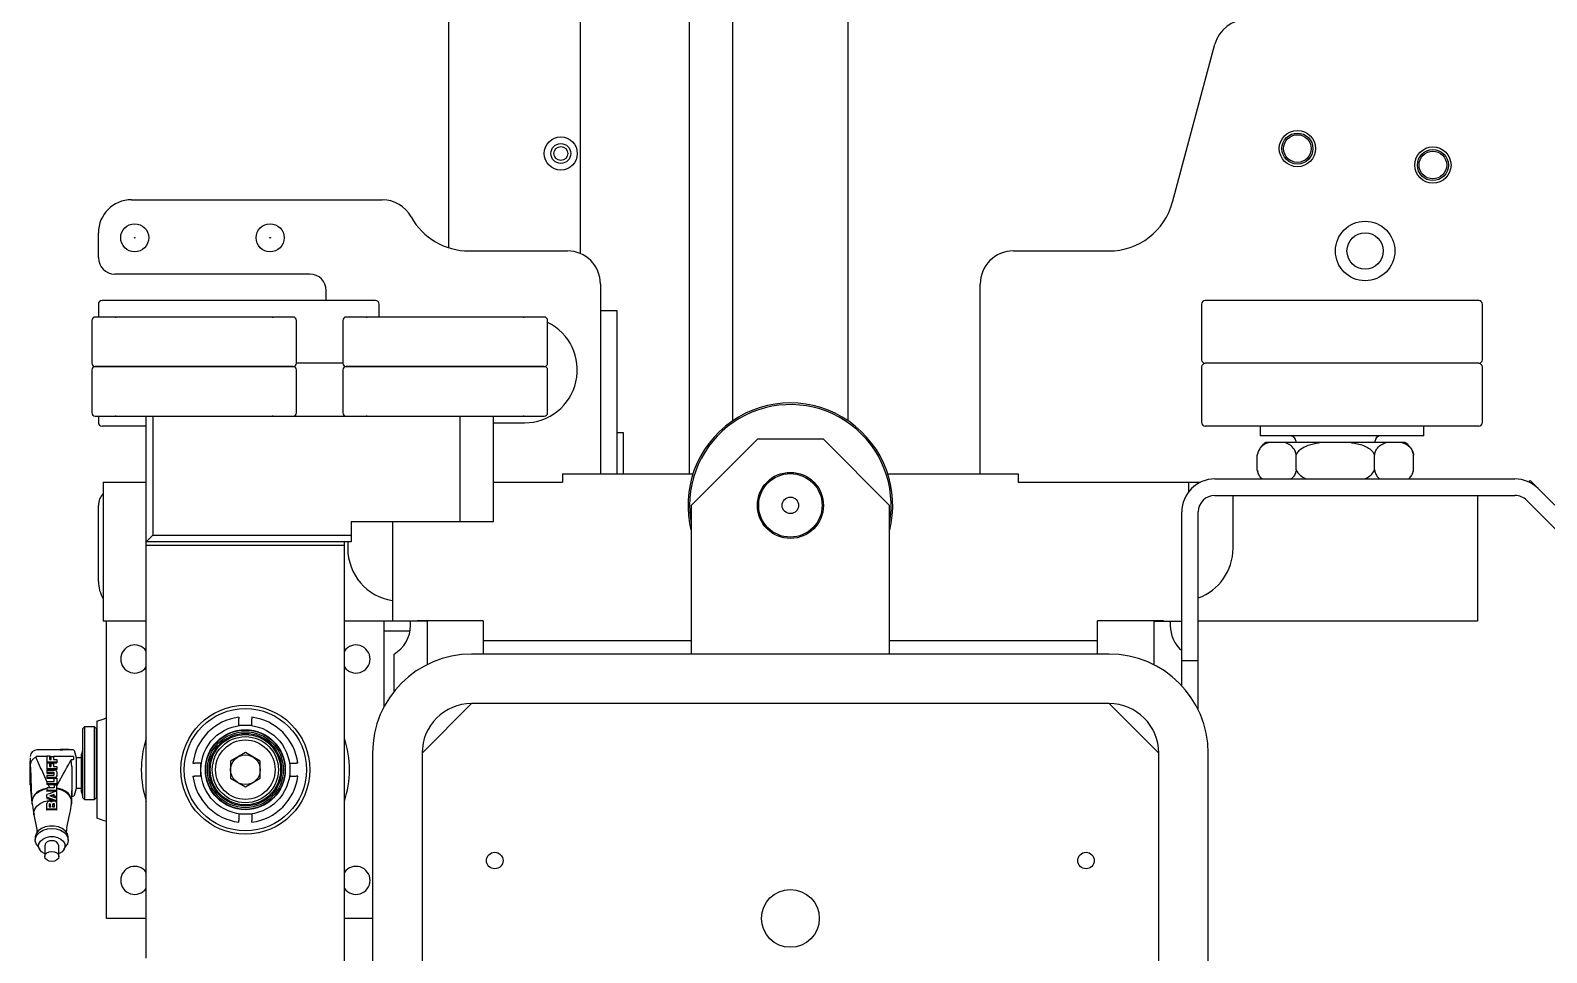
# Model space of a CAD drawing. Header units: inches. Extents: x -347369 to -260369, y 119522 to 149869.
# Drawn here: x -282135.3 to -281676.2, y 137785.3 to 138064.4 of the extents above; entities that cross this region are included whole.
import ezdxf

# ---------------------------------------------------------------- set-up
doc = ezdxf.new("R2010")
doc.units = ezdxf.units.IN
doc.header["$LTSCALE"] = 300
doc.layers.add('MACCHINA', color=40, linetype='Continuous')
doc.layers.add('QUOTE', color=7, linetype='Continuous')

# ---------------------------------------------------------------- blocks, each defined once
blk = doc.blocks.new('A$C27be3406')
at = {"layer": 'MACCHINA'}
for p, q in [((321.5, -51.97), (321.5, -1001.02)), ((361.5, -1002.83), (361.5, -133.73)), ((394.5, -1069.5), (394.5, -180.29)), ((407.5, -194.07), (407.5, -1053.41)), ((442.5, -1053.41), (442.5, -223.34)), ((540.72, -987.18), (553.51, -939.41)), ((225.5, -986.5), (301.43, -986.5)), ((215.5, -1004), (215.5, -996.5)), ((327.69, -1002), (357.5, -1002)), ((492.5, -1002), (521.4, -1002)), ((279.5, -1009), (220.5, -1009)), ((284.5, -1017), (284.5, -1014)), ((367.5, -1012), (367.5, -1069.5)), ((482.5, -1069.5), (482.5, -1012)), ((215.5, -1018.1), (215.5, -1022)), ((299.4, -1017), (216.6, -1017)), ((300.5, -1022), (300.5, -1018.1)), ((549.5, -1018.1), (549.5, -1034.9)), ((633.4, -1017), (550.6, -1017)), ((634.5, -1034.9), (634.5, -1018.1)), ((213.5, -1023), (213.5, -1036)), ((220.65, -1022.1), (220.65, -1022.2)), ((268.35, -1022.2), (268.35, -1022.1)), ((275.5, -1036), (275.5, -1023)), ((289.5, -1023), (289.5, -1036)), ((296.65, -1022.1), (296.65, -1022.2)), ((344.35, -1022.2), (344.35, -1022.1)), ((351.5, -1036), (351.5, -1023)), ((367.5, -1020), (372.5, -1020)), ((372.5, -1020), (372.5, -1069.5)), ((220.65, -1036.8), (220.65, -1036.9)), ((220.65, -1037.1), (220.65, -1037.2)), ((268.35, -1036.9), (268.35, -1036.8)), ((268.35, -1037.2), (268.35, -1037.1)), ((289.5, -1036), (275.5, -1036)), ((296.65, -1036.8), (296.65, -1036.9)), ((296.65, -1037.1), (296.65, -1037.2)), ((344.35, -1036.9), (344.35, -1036.8)), ((344.35, -1037.2), (344.35, -1037.1)), ((549.5, -1037.1), (549.5, -1053.9)), ((633.4, -1036), (550.6, -1036)), ((634.5, -1053.9), (634.5, -1037.1)), ((213.5, -1038), (213.5, -1051)), ((275.5, -1051), (275.5, -1038)), ((289.5, -1038), (289.5, -1051)), ((351.5, -1051), (351.5, -1038)), ((215.5, -1052), (215.5, -1053.9)), ((230, -1055), (216.6, -1055)), ((220.65, -1051.8), (220.65, -1051.9)), ((230, -1216), (230, -1052)), ((230, -1052), (325, -1052)), ((232, -1052), (232, -1088)), ((268.35, -1051.9), (268.35, -1051.8)), ((296.65, -1051.8), (296.65, -1051.9)), ((325, -1084), (325, -1052)), ((335, -1052), (335, -1084)), ((335, -1054), (344.5, -1054)), ((344.35, -1051.9), (344.35, -1051.8)), ((633.4, -1055), (550.6, -1055)), ((567.25, -1055), (567.25, -1058)), ((616.75, -1058), (616.75, -1055)), ((374.5, -1057), (372.5, -1057)), ((374.5, -1069.5), (374.5, -1057)), ((415, -1059), (395, -1079)), ((435, -1059), (415, -1059)), ((455, -1079), (435, -1059)), ((616.75, -1058), (567.25, -1058)), ((611.05, -1060), (568.95, -1060)), ((578, -1059.5), (578, -1059.77)), ((602, -1059.77), (602, -1059.5)), ((566.33, -1068.24), (566.33, -1063.76)), ((578.16, -1068.24), (578.16, -1063.76)), ((601.84, -1068.24), (601.84, -1063.76)), ((613.67, -1068.24), (613.67, -1063.76)), ((356, -1069.5), (356, -1072)), ((356, -1069.5), (395.49, -1069.5)), ((454.51, -1069.5), (494, -1069.5)), ((494, -1069.5), (494, -1072)), ((217, -1072), (217, -1114)), ((217, -1072), (230, -1072)), ((335, -1072), (356, -1072)), ((494, -1072), (549.14, -1072)), ((545.5, -1072), (545.5, -1075)), ((553.5, -1071), (644.36, -1071)), ((648.57, -1071.93), (649, -1071.5)), ((649, -1071.5), (691.43, -1113.93)), ((553.5, -1076), (644.36, -1076)), ((559, -1092), (559, -1076)), ((633, -1076), (633, -1114)), ((647.89, -1077.46), (687.89, -1117.46)), ((215.5, -1102), (215.5, -1079)), ((395, -1079), (395, -1124)), ((455, -1124), (455, -1079)), ((543.5, -1133.6), (543.5, -1081)), ((548.5, -1140.92), (548.5, -1081)), ((335, -1084), (292, -1084)), ((292, -1084), (292, -1090)), ((304.5, -1084), (304.5, -1114)), ((232, -1088), (230, -1090)), ((292, -1090), (230, -1090)), ((230, -1091), (290, -1091)), ((232, -1088), (292, -1088)), ((290, -1239), (290, -1090)), ((291, -1090), (291, -1092)), ((230, -1114), (217, -1114)), ((218, -1204), (218, -1114)), ((315, -1114), (290, -1114)), ((302, -1139.94), (302, -1114)), ((310, -1115.34), (310, -1114)), ((332, -1113.9), (312, -1113.9)), ((312, -1113.9), (312, -1114)), ((315, -1114), (315, -1127.21)), ((332, -1113.9), (332, -1124)), ((538, -1113.9), (518, -1113.9)), ((518, -1124), (518, -1113.9)), ((535, -1114), (543.5, -1114)), ((535, -1114), (535, -1127.21)), ((538, -1113.9), (538, -1114)), ((540, -1114), (540, -1115.34)), ((633, -1114), (548.5, -1114)), ((302, -1117), (309.86, -1117)), ((395, -1120), (332, -1120)), ((518, -1120), (455, -1120)), ((305, -1135.35), (305, -1124)), ((521.5, -1124), (328.5, -1124)), ((548.5, -1126), (543.5, -1126)), ((328.5, -1139), (313.5, -1154)), ((521.5, -1139), (328.5, -1139)), ((536.5, -1154), (521.5, -1139)), ((211.3, -1146), (210.8, -1146.5)), ((210.8, -1167.5), (210.8, -1146.5)), ((214.3, -1146), (211.3, -1146)), ((211.3, -1146), (211.3, -1168)), ((214.8, -1146.5), (214.3, -1146)), ((214.3, -1168), (214.3, -1146)), ((214.8, -1146.5), (214.8, -1167.5)), ((215, -1147), (214.8, -1147)), ((215, -1144.3), (215, -1173.7)), ((258, -1143.13), (258, -1143.63)), ((262, -1143.13), (262, -1143.63)), ((194.9, -1163.54), (194.9, -1156.46)), ((196.58, -1155.19), (196.69, -1155.06)), ((196.69, -1155.06), (196.7, -1155.04)), ((199.89, -1155.04), (196.7, -1155.04)), ((196.7, -1155.04), (196.9, -1155.04)), ((203.9, -1153), (196.9, -1153)), ((199.89, -1154.85), (200.67, -1154.85)), ((199.89, -1154.85), (199.89, -1156.88)), ((202.9, -1156.67), (199.89, -1156.67)), ((200.67, -1154.85), (200.67, -1155.96)), ((201.22, -1155.04), (200.67, -1155.04)), ((200.67, -1155.96), (201.22, -1155.96)), ((201.22, -1155.96), (201.22, -1154.96)), ((201.22, -1154.96), (201.92, -1154.96)), ((201.92, -1154.96), (201.92, -1155.96)), ((207.94, -1155.04), (201.92, -1155.04)), ((201.92, -1155.96), (202.9, -1155.96)), ((202.9, -1155.96), (202.9, -1156.88)), ((203.9, -1153.04), (203.9, -1152.85)), ((206.6, -1152.85), (203.9, -1152.85)), ((204.17, -1153.06), (204.17, -1152.85)), ((207.85, -1153), (206.59, -1153)), ((206.6, -1153), (206.6, -1152.85)), ((207.85, -1156), (207.22, -1156)), ((207.47, -1158.04), (207.22, -1156)), ((207.85, -1155.04), (207.94, -1155.04)), ((208.9, -1155.4), (208.23, -1153.28)), ((210.4, -1155.4), (208.9, -1155.4)), ((208.9, -1164.6), (208.9, -1155.4)), ((210.68, -1153.24), (210.4, -1154.25)), ((210.4, -1165.75), (210.4, -1154.25)), ((260, -1153.8), (255.5, -1156.4)), ((255.5, -1156.4), (255.5, -1161.6)), ((264.5, -1156.4), (260, -1153.8)), ((264.5, -1161.6), (264.5, -1156.4)), ((298.5, -1154), (298.5, -1242)), ((313.5, -1154), (313.5, -1299)), ((536.5, -1295.64), (536.5, -1154)), ((551.5, -1242), (551.5, -1154)), ((199.89, -1156.88), (202.9, -1156.88)), ((199.89, -1156.94), (200.67, -1156.94)), ((199.89, -1156.94), (199.89, -1158.96)), ((202.9, -1158.76), (199.89, -1158.76)), ((199.89, -1158.96), (202.9, -1158.96)), ((199.89, -1159.09), (202.17, -1159.09)), ((199.89, -1159.09), (199.89, -1160)), ((202.03, -1159.8), (199.89, -1159.8)), ((199.89, -1160), (202.03, -1160)), ((199.89, -1160.64), (202.03, -1160.64)), ((199.89, -1160.64), (199.89, -1161.55)), ((202.17, -1161.36), (199.89, -1161.36)), ((200.67, -1156.94), (200.67, -1158.05)), ((200.67, -1158.05), (201.22, -1158.05)), ((201.22, -1158.05), (201.22, -1157.08)), ((201.22, -1157.08), (201.92, -1157.08)), ((201.92, -1157.08), (201.92, -1158.05)), ((201.92, -1158.05), (202.9, -1158.05)), ((202.03, -1159.8), (202.13, -1159.88)), ((202.03, -1160), (202.13, -1160.07)), ((202.13, -1160.56), (202.03, -1160.64)), ((202.13, -1160.56), (202.13, -1159.88)), ((202.9, -1158.05), (202.9, -1158.96)), ((202.9, -1159.65), (202.9, -1160.98)), ((210.78, -1162.57), (210.78, -1161.09)), ((244.13, -1157), (244.63, -1157)), ((244.13, -1161), (244.63, -1161)), ((275.87, -1157), (275.37, -1157)), ((275.87, -1161), (275.37, -1161)), ((199.89, -1161.55), (202.17, -1161.55)), ((199.89, -1162.56), (202.13, -1162.56)), ((199.89, -1162.56), (199.89, -1163.49)), ((202.9, -1163.27), (199.89, -1163.27)), ((200.31, -1163.46), (199.89, -1163.49)), ((202.13, -1164.52), (199.89, -1164.52)), ((199.89, -1164.52), (199.89, -1165.59)), ((202.9, -1165.25), (199.89, -1165.25)), ((200.8, -1164.52), (200.31, -1163.46)), ((200.31, -1163.46), (202.9, -1163.46)), ((202.13, -1162.56), (202.13, -1161.59)), ((202.13, -1161.59), (202.9, -1161.59)), ((202.13, -1163.55), (202.13, -1164.52)), ((202.13, -1163.55), (202.9, -1163.55)), ((202.9, -1161.59), (202.9, -1163.46)), ((202.9, -1167.43), (202.9, -1163.55)), ((208.23, -1166.72), (208.9, -1164.6)), ((208.9, -1164.6), (210.4, -1164.6)), ((210.4, -1165.75), (210.68, -1166.76)), ((255.5, -1161.6), (260, -1164.2)), ((260, -1164.2), (264.5, -1161.6)), ((195.37, -1169.13), (195.43, -1169.47)), ((195.4, -1168.37), (195.4, -1169.25)), ((199.89, -1167.36), (199.89, -1166.52)), ((199.89, -1167.36), (199.89, -1167.71)), ((199.9, -1171.28), (199.9, -1169.25)), ((200.58, -1169.58), (200.58, -1170.21)), ((200.59, -1169.74), (200.58, -1169.83)), ((200.58, -1170.21), (201.06, -1170.21)), ((200.67, -1169.38), (200.67, -1169.62)), ((200.85, -1169.35), (200.8, -1169.35)), ((200.8, -1169.35), (200.8, -1169.57)), ((200.85, -1169.57), (200.85, -1169.35)), ((201.06, -1170.21), (201.05, -1169.49)), ((201.06, -1169.77), (201.05, -1169.7)), ((201.36, -1168.83), (201.36, -1168.81)), ((201.66, -1169.49), (201.66, -1170.21)), ((201.66, -1170.21), (202.19, -1170.21)), ((201.72, -1169.35), (201.72, -1169.56)), ((201.92, -1169.29), (201.92, -1169.51)), ((202.9, -1168.45), (202.01, -1168.13)), ((202.13, -1167.32), (202.13, -1166.51)), ((202.9, -1167.08), (202.13, -1167.08)), ((202.13, -1169.6), (202.13, -1169.37)), ((202.19, -1170.21), (202.19, -1169.52)), ((202.9, -1168.8), (202.9, -1167.65)), ((202.9, -1171.28), (202.9, -1169.2)), ((207.36, -1169.64), (207.4, -1169.4)), ((207.4, -1169.37), (207.4, -1168.02)), ((207.46, -1167), (207.85, -1167)), ((210.78, -1167.02), (210.78, -1166.62)), ((210.8, -1167.5), (211.3, -1168)), ((211.3, -1168), (214.3, -1168)), ((214.3, -1168), (214.8, -1167.5)), ((214.8, -1167), (215, -1167)), ((214.8, -1167.12), (215, -1167.12)), ((214.8, -1167.25), (215, -1167.25)), ((196.01, -1172.69), (196.8, -1176.64)), ((202.9, -1170.91), (199.9, -1170.91)), ((206, -1176.64), (206.79, -1172.69)), ((258, -1174.87), (258, -1174.37)), ((262, -1174.87), (262, -1174.37)), ((196.4, -1179.59), (196.4, -1180.29)), ((196.9, -1177.65), (196.9, -1178.05)), ((205.9, -1178.05), (205.9, -1177.65)), ((206.4, -1180.29), (206.4, -1179.59)), ((196.82, -1181.71), (197.73, -1183.19)), ((199.25, -1182.06), (199.25, -1185.24)), ((203.55, -1185.24), (203.55, -1182.06)), ((205.07, -1183.19), (205.98, -1181.71)), ((230, -1204), (218, -1204)), ((298.5, -1204), (290, -1204))]:
    blk.add_line(p, q, dxfattribs=at)
at = {"layer": 'MACCHINA', "flags": 128}
for points in [[(578, -1059.77), (577.99, -1059.96), (577.98, -1060)], [(602.02, -1060), (602.01, -1059.96), (602, -1059.77)], [(566.55, -1062.91), (566.47, -1063.15), (566.34, -1063.72)], [(613.63, -1063.56), (613.49, -1063.01), (613.37, -1062.7)], [(566.37, -1068.44), (566.51, -1068.99), (566.63, -1069.3)], [(613.45, -1069.09), (613.53, -1068.85), (613.66, -1068.28)], [(567.41, -1070.67), (567.64, -1070.94), (567.69, -1071)], [(612.31, -1071), (612.4, -1070.89), (612.68, -1070.55)], [(394.5, -1079), (394.68, -1082.3), (395, -1084.5)], [(215, -1144.3), (217.23, -1143.57), (218, -1143.28)], [(195.44, -1169.18), (195.43, -1169.07), (195.52, -1168.02), (195.99, -1167.01), (196.79, -1166.12), (197.88, -1165.39), (199.19, -1164.88), (199.89, -1164.72)], [(202.9, -1164.72), (204.37, -1165.14), (205.63, -1165.82), (206.59, -1166.71), (207.19, -1167.75), (207.38, -1168.86), (207.36, -1169.18)], [(196.01, -1172.69), (195.96, -1171.94), (196.24, -1170.93), (196.88, -1170), (197.85, -1169.23), (199.07, -1168.67), (200.46, -1168.35), (201.92, -1168.31)], [(218, -1174.72), (217.23, -1174.43), (215, -1173.7)], [(206.4, -1179.59), (206.39, -1179.35), (206.11, -1178.4), (205.48, -1177.55), (204.56, -1176.84), (203.39, -1176.34), (202.08, -1176.08), (200.72, -1176.08), (199.41, -1176.34), (198.24, -1176.84), (197.32, -1177.55), (196.69, -1178.4), (196.41, -1179.35), (196.4, -1179.59)], [(196.82, -1181.71), (196.69, -1181.48), (196.41, -1180.54), (196.5, -1179.57), (196.96, -1178.67), (197.75, -1177.88), (198.8, -1177.27), (200.05, -1176.89), (201.4, -1176.76)], [(199.25, -1184.45), (199.15, -1184.4), (198.27, -1183.83), (197.68, -1183.1), (197.41, -1182.27), (197.5, -1181.43), (197.94, -1180.65), (198.68, -1179.99), (199.66, -1179.51), (200.8, -1179.26), (202, -1179.26), (203.14, -1179.51), (204.12, -1179.99), (204.86, -1180.65), (205.3, -1181.43), (205.39, -1182.27), (205.12, -1183.1), (204.53, -1183.83), (203.65, -1184.4), (203.55, -1184.45)], [(201.4, -1176.76), (202.75, -1176.89), (204, -1177.27), (205.05, -1177.88), (205.84, -1178.67), (206.3, -1179.57), (206.39, -1180.54), (206.11, -1181.48), (205.98, -1181.71)], [(201.4, -1183.72), (202.22, -1183.84), (202.92, -1184.17), (203.39, -1184.66), (203.55, -1185.24), (203.39, -1185.83), (202.92, -1186.32), (202.22, -1186.65), (201.4, -1186.76), (200.58, -1186.65), (199.88, -1186.32), (199.41, -1185.83), (199.25, -1185.24), (199.41, -1184.66), (199.88, -1184.17), (200.58, -1183.84), (201.4, -1183.72)]]:
    blk.add_lwpolyline(points, dxfattribs=at)
at = {"layer": 'MACCHINA'}
for centre, radius in [((355.5, -972.5), 5), ((578.5, -971), 5.5), ((578.5, -971), 4.69), ((578.5, -971), 4.19), ((355.5, -972.5), 3), ((355.5, -972.5), 2.1), ((619.5, -976), 5.5), ((619.5, -976), 4.69), ((619.5, -976), 4.19), ((226.5, -998), 4.25), ((267.5, -998), 4.25), ((599, -1002), 9), ((226.5, -998), 0.0893), ((267.5, -998), 0.0893), ((599, -1002), 5.5), ((425, -1079), 10), ((425, -1079), 9.6), ((425, -1079), 2.5), ((260, -1159), 19.5), ((260, -1159), 18.5), ((260, -1159), 13.5), ((260, -1159), 12.1), ((260, -1159), 12), ((260, -1159), 11.5), ((260, -1159), 11), ((260, -1159), 10.65), ((260, -1159), 10), ((260, -1159), 9), ((260, -1159), 4.5), ((335.5, -1186.5), 2.5), ((514.5, -1186.5), 2.5), ((425, -1204), 8.75)]:
    blk.add_circle(centre, radius, dxfattribs=at)
for centre, radius, start, end in [((563.17, -942), 10, 90, 165), ((225.5, -996.5), 10, 90, 180), ((301.43, -996.5), 10, 28.9033, 90), ((521.4, -982), 20, 270, 345), ((327.69, -982), 20, 208.9033, 270), ((220.5, -1004), 5, 180, 270), ((357.5, -1012), 10, 0, 90), ((492.5, -1012), 10, 90, 180), ((279.5, -1014), 5, 0, 90), ((216.6, -1018.1), 1.1, 90, 180), ((299.4, -1018.1), 1.1, 0, 90), ((550.6, -1018.1), 1.1, 90, 180), ((633.4, -1018.1), 1.1, 0, 90), ((214.5, -1023), 1, 90, 180), ((274.5, -1023), 1, 0, 90), ((290.5, -1023), 1, 90, 180), ((344.5, -1038), 16, 270, 64.0555), ((350.5, -1023), 1, 0, 90), ((214.5, -1036), 1, 180, 270), ((214.5, -1038), 1, 90, 180), ((274.5, -1036), 1, 270, 0), ((274.5, -1038), 1, 0, 90), ((290.5, -1036), 1, 180, 270), ((290.5, -1038), 1, 90, 180), ((350.5, -1036), 1, 270, 0), ((350.5, -1038), 1, 0, 90), ((550.6, -1034.9), 1.1, 180, 270), ((550.6, -1037.1), 1.1, 90, 180), ((633.4, -1034.9), 1.1, 270, 0), ((633.4, -1037.1), 1.1, 0, 90), ((214.5, -1051), 1, 180, 270), ((274.5, -1051), 1, 270, 0), ((290.5, -1051), 1, 180, 270), ((350.5, -1051), 1, 270, 0), ((425, -1079), 31, 345.4074, 194.6231), ((425, -1079), 30.5, 349.6111, 180), ((216.6, -1053.9), 1.1, 180, 270), ((550.6, -1053.9), 1.1, 180, 270), ((633.4, -1053.9), 1.1, 270, 0), ((571.65, -1064.68), 5.4, 120, 143.345), ((576.5, -1059.5), 1.5, 0, 90), ((603.5, -1059.5), 1.5, 90, 180), ((608.35, -1064.68), 5.4, 38.2651, 60), ((553.5, -1081), 10, 90, 180), ((644.36, -1081), 10, 45, 90), ((220.5, -1079), 5, 134.427, 180), ((553.5, -1081), 5, 90, 180), ((644.36, -1081), 5, 45, 90), ((307, -1092), 16, 180, 261.0107), ((543, -1092), 16, 290.1055, 0), ((225.5, -1102), 10, 180, 211.7883), ((300, -1115.34), 10, 300, 0), ((550, -1115.34), 10, 180, 229.4584), ((226.5, -1125.5), 4.25, 34.5603, 325.4397), ((293.5, -1125.5), 4.25, 214.5603, 145.3488), ((328.5, -1154), 30, 90, 180), ((521.5, -1154), 30, 0, 90), ((328.5, -1154), 15, 90, 180), ((521.5, -1154), 15, 0, 90), ((260, -1159), 16, 97.1808, 172.8192), ((260, -1159), 16, 7.1808, 82.8192), ((260, -1159), 31.5, 162.2472, 197.7528), ((260, -1159), 31.5, 342.2472, 17.7528), ((196.9, -1155), 2, 90, 180), ((207.85, -1153.4), 0.4, 17.5713, 90), ((260, -1159), 16, 187.1808, 262.8192), ((260, -1159), 16, 277.1808, 352.8192), ((201.4, -1173.69), 8.24, 81.1941, 100.5317), ((201.4, -1176.88), 7.33, 94.2449, 94.6339), ((201.42, -1174.98), 7.7, 78.8937, 84.6976), ((207.85, -1166.6), 0.4, 270, 342.4287), ((201.4, -1178.02), 6.91, 77.4671, 102.5328), ((201.13, -1182.44), 1.92, 81.9505, 168.5782), ((201.67, -1182.44), 1.92, 11.4218, 98.0495), ((226.5, -1192.5), 4.25, 34.5603, 325.44), ((293.5, -1192.5), 4.25, 214.5603, 145.4397)]:
    blk.add_arc(centre, radius, start, end, dxfattribs=at)
for centre, major_axis, ratio, start_param, end_param in [((196.9, -1191.71), (-2, 35.27), 0.002266, 6.052415, 6.323164), ((60.31, -1399.41), (148.35, 246.56), 0.008823, 5.988829, 6.128608), ((207.25, -1160), (22.87, 0), 0.306028, 1.605303, 1.705567), ((195.01, -1159.46), (-0.4, 9.73), 0.004912, 3.555473, 4.928702), ((202.17, -1159.65), (0.738, 0), 0.76468, 0, 1.570796), ((202.17, -1160.79), (0.738, 0), 0.76468, 4.712389, 6.283185), ((202.17, -1160.98), (0.738, 0), 0.76302, 4.712389, 6.283185), ((207.45, -1161.81), (0.06, 7.86), 0.001395, 1.070469, 2.480189), ((207.5, -1160), (0.04, 7), 0.005675, 1.287257, 3.141625), ((196.9, -1198.78), (-2, 35.27), 0.002266, 0.039978, 0.313162), ((195.01, -1164.51), (-0.39, 4.75), 0.02061, 1.720675, 3.09911), ((202.1, -1169.3), (6.67, -1.17), 0.690438, 2.041718, 3.19059), ((223.34, -1222.47), (199.81, 69.88), 0.286094, 1.573024, 1.588104), ((200.05, -1169.76), (7.29, 2), 0.664469, 6.231424, 7.278865), ((202.1, -1168.32), (6.67, 1.17), 0.690351, 3.090683, 3.138352), ((174.08, -1222.47), (199.81, -69.88), 0.286094, 1.531, 1.541629), ((200.79, -1169.24), (0.887, 0), 0.806402, 2.433053, 3.148952), ((200.69, -1169.18), (0.768, 0), 0.806402, 1.527167, 2.421172), ((201.28, -1169.6), (0.708, 0), 0.806402, 2.957541, 3.10866), ((200.83, -1169.53), (0.248, 0), 0.806402, 2.291129, 2.96013), ((200.81, -1169.57), (0.273, 0), 0.806402, 1.606579, 2.133909), ((200.76, -1169.17), (0.753, 0), 0.806402, 0.971797, 1.617632), ((228.2, -1222.47), (222.64, 68.79), 0.2626, 1.606778, 1.612788), ((174.49, -1222.47), (213.71, -69.18), 0.271417, 1.525589, 1.535478), ((200.84, -1169.52), (0.218, 0), 0.806402, 0.180716, 1.501923), ((200.43, -1169.57), (0.635, 0), 0.806402, 0.024366, 0.152074), ((200.78, -1169.1), (0.667, 0), 0.806402, 0.526645, 0.920029), ((201.97, -1169.04), (0.678, 0), 0.806402, 2.217883, 2.705086), ((202, -1169.12), (0.785, 0), 0.806402, 1.523906, 2.169846), ((201.98, -1169.5), (0.319, 0), 0.806402, 2.513987, 3.08015), ((201.9, -1169.49), (0.243, 0), 0.806402, 1.484448, 2.39055), ((201.05, -1171.87), (5.22, -2.88), 0.600408, 1.547239, 1.731718), ((201.92, -1169.53), (0.294, 0), 0.806402, 0.753227, 1.56858), ((202.06, -1169.16), (0.833, 0), 0.806402, 0.739302, 1.595563), ((201.77, -1169.54), (0.421, 0), 0.806402, 0.030617, 0.524849), ((201.98, -1169.19), (0.924, 0), 0.806402, 6.275706, 6.991666), ((200.08, -1167.87), (7.23, -1.98), 0.664641, 0.044561, 0.09885), ((207.46, -1166.21), (0.05, 3.2), 0.007993, 2.989993, 4.46163)]:
    blk.add_ellipse(centre, major_axis=major_axis, ratio=ratio, start_param=start_param, end_param=end_param, dxfattribs=at)
for points, knots in [([(274.47, -1022), (274.46, -1022), (274.44, -1022), (273.61, -1022), (271.87, -1022), (269.75, -1022), (267.51, -1022), (265.04, -1022), (262.48, -1022), (259.95, -1022), (257.23, -1022), (253.4, -1022), (249.38, -1022), (245.3, -1022), (241.34, -1022), (236.61, -1022), (231.92, -1022), (228.16, -1022), (225.12, -1022), (222.54, -1022), (220.42, -1022), (218.72, -1022), (217.28, -1022), (215.72, -1022), (214.81, -1022), (214.48, -1022), (214.52, -1022), (214.53, -1022)], [0, 0, 0, 0, 0.023656, 0.08536, 0.143577, 0.182409, 0.222442, 0.263597, 0.295776, 0.327949, 0.360813, 0.393671, 0.459304, 0.491483, 0.523656, 0.58536, 0.643577, 0.682409, 0.722442, 0.763597, 0.795776, 0.827949, 0.860813, 0.893671, 0.959304, 0.991483, 1, 1, 1, 1]), ([(350.47, -1022), (350.46, -1022), (350.44, -1022), (349.61, -1022), (347.87, -1022), (345.75, -1022), (343.51, -1022), (341.04, -1022), (338.48, -1022), (335.95, -1022), (333.23, -1022), (329.4, -1022), (325.38, -1022), (321.3, -1022), (317.34, -1022), (312.61, -1022), (307.92, -1022), (304.16, -1022), (301.12, -1022), (298.54, -1022), (296.42, -1022), (294.72, -1022), (293.28, -1022), (291.72, -1022), (290.81, -1022), (290.48, -1022), (290.52, -1022), (290.53, -1022)], [0, 0, 0, 0, 0.023656, 0.08536, 0.143577, 0.182409, 0.222442, 0.263597, 0.295776, 0.327949, 0.360813, 0.393671, 0.459304, 0.491483, 0.523656, 0.58536, 0.643577, 0.682409, 0.722442, 0.763597, 0.795776, 0.827949, 0.860813, 0.893671, 0.959304, 0.991483, 1, 1, 1, 1]), ([(274.47, -1037), (274.46, -1037), (274.44, -1037), (273.61, -1037), (271.87, -1037), (269.75, -1037), (267.51, -1037), (265.04, -1037), (262.48, -1037), (259.95, -1037), (257.23, -1037), (253.4, -1037), (249.38, -1037), (245.3, -1037), (241.34, -1037), (236.61, -1037), (231.92, -1037), (228.16, -1037), (225.12, -1037), (222.54, -1037), (220.42, -1037), (218.72, -1037), (217.28, -1037), (215.72, -1037), (214.81, -1037), (214.48, -1037), (214.52, -1037), (214.53, -1037)], [0, 0, 0, 0, 0.023656, 0.08536, 0.143577, 0.182409, 0.222442, 0.263597, 0.295776, 0.327949, 0.360813, 0.393671, 0.459304, 0.491483, 0.523656, 0.58536, 0.643577, 0.682409, 0.722442, 0.763597, 0.795776, 0.827949, 0.860813, 0.893671, 0.959304, 0.991483, 1, 1, 1, 1]), ([(214.53, -1037), (214.52, -1037), (214.48, -1037), (214.71, -1037), (215.24, -1037), (216.4, -1037), (218.15, -1037), (220.42, -1037), (222.95, -1037), (226.53, -1037), (230.82, -1037), (234.81, -1037), (238.45, -1037), (241.99, -1037), (245.3, -1037), (248.35, -1037), (251.38, -1037), (255.35, -1037), (259.09, -1037), (262.48, -1037), (265.54, -1037), (268.75, -1037), (271.33, -1037), (272.98, -1037), (273.96, -1037), (274.45, -1037), (274.47, -1037), (274.47, -1037)], [0, 0, 0, 0, 0.008523, 0.040696, 0.07356, 0.106417, 0.172051, 0.204229, 0.236403, 0.298107, 0.356324, 0.395156, 0.435189, 0.476344, 0.508523, 0.540696, 0.57356, 0.606417, 0.672051, 0.704229, 0.736403, 0.798107, 0.856324, 0.895156, 0.935189, 0.976344, 1, 1, 1, 1]), ([(350.47, -1037), (350.46, -1037), (350.44, -1037), (349.61, -1037), (347.87, -1037), (345.75, -1037), (343.51, -1037), (341.04, -1037), (338.48, -1037), (335.95, -1037), (333.23, -1037), (329.4, -1037), (325.38, -1037), (321.3, -1037), (317.34, -1037), (312.61, -1037), (307.92, -1037), (304.16, -1037), (301.12, -1037), (298.54, -1037), (296.42, -1037), (294.72, -1037), (293.28, -1037), (291.72, -1037), (290.81, -1037), (290.48, -1037), (290.52, -1037), (290.53, -1037)], [0, 0, 0, 0, 0.023656, 0.08536, 0.143577, 0.182409, 0.222442, 0.263597, 0.295776, 0.327949, 0.360813, 0.393671, 0.459304, 0.491483, 0.523656, 0.58536, 0.643577, 0.682409, 0.722442, 0.763597, 0.795776, 0.827949, 0.860813, 0.893671, 0.959304, 0.991483, 1, 1, 1, 1]), ([(290.53, -1037), (290.52, -1037), (290.48, -1037), (290.71, -1037), (291.24, -1037), (292.4, -1037), (294.15, -1037), (296.42, -1037), (298.95, -1037), (302.53, -1037), (306.82, -1037), (310.81, -1037), (314.45, -1037), (317.99, -1037), (321.3, -1037), (324.35, -1037), (327.38, -1037), (331.35, -1037), (335.09, -1037), (338.48, -1037), (341.54, -1037), (344.75, -1037), (347.33, -1037), (348.98, -1037), (349.96, -1037), (350.45, -1037), (350.47, -1037), (350.47, -1037)], [0, 0, 0, 0, 0.008523, 0.040696, 0.07356, 0.106417, 0.172051, 0.204229, 0.236403, 0.298107, 0.356324, 0.395156, 0.435189, 0.476344, 0.508523, 0.540696, 0.57356, 0.606417, 0.672051, 0.704229, 0.736403, 0.798107, 0.856324, 0.895156, 0.935189, 0.976344, 1, 1, 1, 1]), ([(214.53, -1052), (214.52, -1052), (214.48, -1052), (214.71, -1052), (215.24, -1052), (216.4, -1052), (218.15, -1052), (220.42, -1052), (222.95, -1052), (226.53, -1052), (230.82, -1052), (234.81, -1052), (238.45, -1052), (241.99, -1052), (245.3, -1052), (248.35, -1052), (251.38, -1052), (255.35, -1052), (259.09, -1052), (262.48, -1052), (265.54, -1052), (268.75, -1052), (271.33, -1052), (272.98, -1052), (273.96, -1052), (274.45, -1052), (274.47, -1052), (274.47, -1052)], [0, 0, 0, 0, 0.008523, 0.040696, 0.07356, 0.106417, 0.172051, 0.204229, 0.236403, 0.298107, 0.356324, 0.395156, 0.435189, 0.476344, 0.508523, 0.540696, 0.57356, 0.606417, 0.672051, 0.704229, 0.736403, 0.798107, 0.856324, 0.895156, 0.935189, 0.976344, 1, 1, 1, 1]), ([(290.53, -1052), (290.52, -1052), (290.48, -1052), (290.71, -1052), (291.24, -1052), (292.4, -1052), (294.15, -1052), (296.42, -1052), (298.95, -1052), (302.53, -1052), (306.82, -1052), (310.81, -1052), (314.45, -1052), (317.99, -1052), (321.3, -1052), (324.35, -1052), (327.38, -1052), (331.35, -1052), (335.09, -1052), (338.48, -1052), (341.54, -1052), (344.75, -1052), (347.33, -1052), (348.98, -1052), (349.96, -1052), (350.45, -1052), (350.47, -1052), (350.47, -1052)], [0, 0, 0, 0, 0.008523, 0.040696, 0.07356, 0.106417, 0.172051, 0.204229, 0.236403, 0.298107, 0.356324, 0.395156, 0.435189, 0.476344, 0.508523, 0.540696, 0.57356, 0.606417, 0.672051, 0.704229, 0.736403, 0.798107, 0.856324, 0.895156, 0.935189, 0.976344, 1, 1, 1, 1]), ([(569.86, -1060), (569.51, -1060.11), (568.82, -1060.32), (567.87, -1060.92), (567.05, -1061.81), (566.53, -1062.81), (566.37, -1063.55), (566.33, -1063.76)], [0, 0, 0, 0, 0.250221, 0.504444, 0.710591, 0.918854, 1, 1, 1, 1]), ([(578.16, -1063.76), (578.08, -1063.4), (577.87, -1062.54), (577.11, -1061.34), (575.99, -1060.44), (575.08, -1060.14), (574.64, -1060)], [0, 0, 0, 0, 0.143448, 0.339165, 0.675608, 1, 1, 1, 1]), ([(578.16, -1063.76), (578.21, -1063.65), (578.4, -1063.15), (579.11, -1062.21), (580.45, -1061.29), (582.1, -1060.63), (583.69, -1060.23), (584.74, -1060.07), (585.22, -1060)], [0, 0, 0, 0, 0.042782, 0.191134, 0.414049, 0.61893, 0.824396, 1, 1, 1, 1]), ([(594.78, -1060), (594.94, -1060.02), (595.73, -1060.13), (597.14, -1060.4), (598.89, -1060.98), (600.44, -1061.84), (601.45, -1062.83), (601.75, -1063.56), (601.84, -1063.76)], [0, 0, 0, 0, 0.059043, 0.286329, 0.513035, 0.717117, 0.923305, 1, 1, 1, 1]), ([(601.84, -1063.76), (601.92, -1063.4), (602.13, -1062.54), (602.89, -1061.34), (604.01, -1060.44), (604.92, -1060.14), (605.36, -1060)], [0, 0, 0, 0, 0.143448, 0.339165, 0.675608, 1, 1, 1, 1]), ([(610.14, -1060), (610.49, -1060.11), (611.18, -1060.32), (612.13, -1060.92), (612.95, -1061.81), (613.47, -1062.81), (613.63, -1063.55), (613.67, -1063.76)], [0, 0, 0, 0, 0.250221, 0.504444, 0.710591, 0.918854, 1, 1, 1, 1]), ([(567.86, -1071), (567.85, -1070.99), (567.56, -1070.81), (567.05, -1070.17), (566.53, -1069.2), (566.37, -1068.45), (566.33, -1068.24)], [0, 0, 0, 0, 0.021874, 0.428766, 0.839835, 1, 1, 1, 1]), ([(578.16, -1068.24), (578.08, -1068.6), (577.87, -1069.45), (577.28, -1070.44), (576.77, -1070.82), (576.51, -1071)], [0, 0, 0, 0, 0.269169, 0.636416, 1, 1, 1, 1]), ([(578.16, -1068.24), (578.21, -1068.35), (578.4, -1068.85), (579.12, -1069.78), (580.2, -1070.58), (581.04, -1070.9), (581.3, -1071)], [0, 0, 0, 0, 0.083128, 0.371388, 0.804529, 1, 1, 1, 1]), ([(598.76, -1071), (598.81, -1070.98), (599.41, -1070.78), (600.44, -1070.14), (601.45, -1069.17), (601.75, -1068.44), (601.84, -1068.24)], [0, 0, 0, 0, 0.041595, 0.443252, 0.849055, 1, 1, 1, 1]), ([(601.84, -1068.24), (601.92, -1068.6), (602.13, -1069.45), (602.72, -1070.44), (603.23, -1070.82), (603.49, -1071)], [0, 0, 0, 0, 0.269169, 0.636416, 1, 1, 1, 1]), ([(612.14, -1071), (612.15, -1070.99), (612.44, -1070.81), (612.95, -1070.17), (613.47, -1069.2), (613.63, -1068.45), (613.67, -1068.24)], [0, 0, 0, 0, 0.021874, 0.428766, 0.839835, 1, 1, 1, 1]), ([(258, -1145.5), (258, -1145.48), (258, -1145.41), (258, -1145.18), (258, -1144.74), (258, -1144.17), (258, -1143.79), (258, -1143.63)], [0, 0, 0, 0, 0.060974, 0.232004, 0.517446, 0.802818, 1, 1, 1, 1]), ([(258, -1145.5), (258.66, -1145.5), (259.33, -1145.5), (259.99, -1145.5), (260, -1145.5)], [0, 0, 0, 0, 0.989127, 1, 1, 1, 1]), ([(260, -1145.5), (260.01, -1145.5), (260.67, -1145.5), (261.34, -1145.5), (262, -1145.5)], [0, 0, 0, 0, 0.010873, 1, 1, 1, 1]), ([(262, -1145.5), (262, -1145.48), (262, -1145.41), (262, -1145.18), (262, -1144.74), (262, -1144.17), (262, -1143.79), (262, -1143.63)], [0, 0, 0, 0, 0.060974, 0.232004, 0.517446, 0.802818, 1, 1, 1, 1]), ([(194.9, -1155.4), (194.9, -1155.41), (194.9, -1155.6), (194.9, -1156.03), (194.9, -1156.46)], [0, 0, 0, 0, 0.013791, 1, 1, 1, 1]), ([(194.97, -1157.37), (195.05, -1157.04), (195.21, -1156.4), (195.82, -1155.64), (196.33, -1155.34), (196.58, -1155.19)], [0, 0, 0, 0, 0.360143, 0.691483, 1, 1, 1, 1]), ([(199.91, -1162.56), (199.07, -1160.71), (197.96, -1158.25), (196.85, -1155.8), (196.58, -1155.19)], [0, 0, 0, 0, 0.753717, 1, 1, 1, 1]), ([(204.17, -1153.06), (204.15, -1153.06), (204.11, -1153.07), (204.04, -1153.06), (203.98, -1153.06), (203.93, -1153.05), (203.9, -1153.05), (203.9, -1153.04), (203.9, -1153.04)], [0, 0, 0, 0, 0.170924, 0.341859, 0.512688, 0.684464, 0.857688, 1, 1, 1, 1]), ([(206.6, -1153), (206.6, -1153), (206.6, -1153), (206.59, -1153), (206.56, -1153), (206.52, -1153), (206.48, -1153), (206.46, -1153)], [0, 0, 0, 0, 0.059079, 0.233247, 0.498016, 0.762783, 1, 1, 1, 1]), ([(207.94, -1155.04), (207.94, -1155.05), (208, -1155.18), (208.01, -1155.46), (208, -1155.76), (207.93, -1155.93), (207.91, -1155.96), (207.89, -1155.98), (207.87, -1155.99), (207.85, -1156), (207.85, -1156), (207.85, -1156)], [0, 0, 0, 0, 0.016279, 0.414097, 0.858098, 0.90255, 0.948113, 0.967028, 0.986117, 0.997112, 1, 1, 1, 1]), ([(246.5, -1157), (246.43, -1157), (246.26, -1157), (245.82, -1157), (245.27, -1157), (244.86, -1157), (244.68, -1157), (244.63, -1157)], [0, 0, 0, 0, 0.196196, 0.477734, 0.762103, 0.942281, 1, 1, 1, 1]), ([(246.5, -1161), (246.43, -1161), (246.26, -1161), (245.82, -1161), (245.27, -1161), (244.86, -1161), (244.68, -1161), (244.63, -1161)], [0, 0, 0, 0, 0.196196, 0.477734, 0.762103, 0.942281, 1, 1, 1, 1]), ([(246.5, -1159), (246.5, -1158.99), (246.5, -1158.33), (246.5, -1157.66), (246.5, -1157)], [0, 0, 0, 0, 0.010873, 1, 1, 1, 1]), ([(246.5, -1161), (246.5, -1160.34), (246.5, -1159.67), (246.5, -1159.01), (246.5, -1159)], [0, 0, 0, 0, 0.989127, 1, 1, 1, 1]), ([(273.5, -1157), (273.52, -1157), (273.63, -1157), (273.89, -1157), (274.35, -1157), (274.84, -1157), (275.22, -1157), (275.37, -1157)], [0, 0, 0, 0, 0.06704, 0.347539, 0.521612, 0.808802, 1, 1, 1, 1]), ([(273.5, -1157), (273.5, -1157.66), (273.5, -1158.33), (273.5, -1158.99), (273.5, -1159)], [0, 0, 0, 0, 0.989127, 1, 1, 1, 1]), ([(273.5, -1159), (273.5, -1159.01), (273.5, -1159.67), (273.5, -1160.34), (273.5, -1161)], [0, 0, 0, 0, 0.010873, 1, 1, 1, 1]), ([(273.5, -1161), (273.52, -1161), (273.59, -1161), (273.82, -1161), (274.26, -1161), (274.83, -1161), (275.21, -1161), (275.37, -1161)], [0, 0, 0, 0, 0.060974, 0.232004, 0.517446, 0.802818, 1, 1, 1, 1]), ([(195.46, -1169.18), (195.48, -1169.37), (195.58, -1170.56), (195.83, -1171.72), (196.04, -1172.68)], [0, 0, 0, 0, 0.163639, 1, 1, 1, 1]), ([(199.89, -1167.71), (200.4, -1167.82), (201.07, -1167.96), (201.75, -1168.24), (201.92, -1168.31)], [0, 0, 0, 0, 0.74162, 1, 1, 1, 1]), ([(200.67, -1169.62), (200.65, -1169.64), (200.61, -1169.67), (200.6, -1169.72), (200.59, -1169.74)], [0, 0, 0, 0, 0.513972, 1, 1, 1, 1]), ([(200.8, -1169.57), (200.77, -1169.58), (200.73, -1169.59), (200.68, -1169.61), (200.67, -1169.62)], [0, 0, 0, 0, 0.640729, 1, 1, 1, 1]), ([(201.05, -1169.7), (201.05, -1169.68), (201.03, -1169.64), (200.99, -1169.6), (200.92, -1169.57), (200.88, -1169.57), (200.85, -1169.57)], [0, 0, 0, 0, 0.254942, 0.509993, 0.76241, 1, 1, 1, 1]), ([(202.13, -1166.75), (201.89, -1166.81), (201.55, -1166.89), (201.21, -1167.01), (201.12, -1167.05)], [0, 0, 0, 0, 0.72292, 1, 1, 1, 1]), ([(201.72, -1169.56), (201.7, -1169.58), (201.67, -1169.62), (201.66, -1169.67), (201.66, -1169.69)], [0, 0, 0, 0, 0.595577, 1, 1, 1, 1]), ([(201.92, -1169.51), (201.89, -1169.51), (201.84, -1169.5), (201.77, -1169.52), (201.73, -1169.55), (201.72, -1169.56)], [0, 0, 0, 0, 0.3663374, 0.7327791, 1, 1, 1, 1]), ([(202.13, -1169.6), (202.11, -1169.58), (202.06, -1169.54), (201.98, -1169.51), (201.93, -1169.51), (201.92, -1169.51)], [0, 0, 0, 0, 0.419756, 0.839758, 1, 1, 1, 1]), ([(202.19, -1169.77), (202.18, -1169.73), (202.17, -1169.67), (202.14, -1169.62), (202.13, -1169.6)], [0, 0, 0, 0, 0.68882, 1, 1, 1, 1]), ([(206.77, -1172.69), (206.81, -1172.53), (207.08, -1171.39), (207.22, -1170.2), (207.33, -1169.18)], [0, 0, 0, 0, 0.141621, 1, 1, 1, 1]), ([(258, -1172.5), (258, -1172.57), (258, -1172.74), (258, -1173.18), (258, -1173.73), (258, -1174.14), (258, -1174.32), (258, -1174.37)], [0, 0, 0, 0, 0.196196, 0.477734, 0.762103, 0.942281, 1, 1, 1, 1]), ([(260, -1172.5), (259.99, -1172.5), (259.33, -1172.5), (258.66, -1172.5), (258, -1172.5)], [0, 0, 0, 0, 0.010873, 1, 1, 1, 1]), ([(262, -1172.5), (261.34, -1172.5), (260.67, -1172.5), (260.01, -1172.5), (260, -1172.5)], [0, 0, 0, 0, 0.989127, 1, 1, 1, 1]), ([(262, -1172.5), (262, -1172.57), (262, -1172.74), (262, -1173.18), (262, -1173.73), (262, -1174.14), (262, -1174.32), (262, -1174.37)], [0, 0, 0, 0, 0.196196, 0.477734, 0.762103, 0.942281, 1, 1, 1, 1]), ([(196.79, -1176.65), (196.8, -1176.7), (196.89, -1177), (196.88, -1177.36), (196.88, -1177.65)], [0, 0, 0, 0, 0.170373, 1, 1, 1, 1]), ([(205.92, -1177.65), (205.91, -1177.55), (205.89, -1177.21), (205.97, -1176.89), (206.02, -1176.66)], [0, 0, 0, 0, 0.272306, 1, 1, 1, 1])]:
    blk.add_open_spline(points, degree=3, knots=knots, dxfattribs=at)

msp = doc.modelspace()

# ---------------------------------------------------------------- block references
at = {"layer": 'QUOTE'}
msp.add_blockref('A$C27be3406', (-282330.166, 138999.656), dxfattribs=at)

doc.saveas('drawing.dxf')
